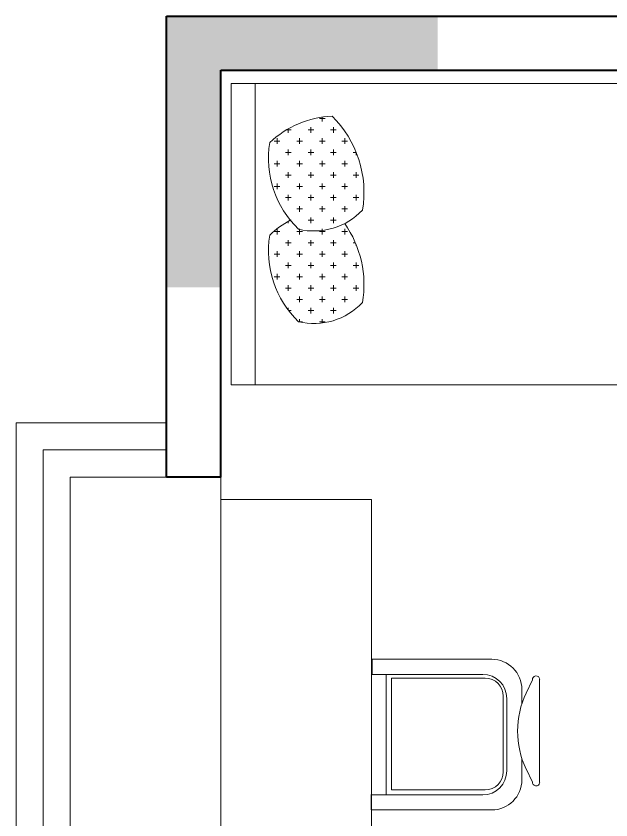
# Model space of a CAD drawing. Header units: millimetres. Extents: x 3491 to 3974, y 1583 to 1976.
# Drawn here: x 3946.446 to 3948.421, y 1959.374 to 1962.042 of the extents above; entities that cross this region are included whole.
import ezdxf

# ---------------------------------------------------------------- set-up
doc = ezdxf.new("R2010")
doc.units = ezdxf.units.MM
doc.layers.get('0').update_dxf_attribs({"lineweight": 5})
for name, color, linetype, lineweight in [('FURNITURE', 220, 'Continuous', 5), ('J', 7, 'Continuous', 5), ('Muro1', 162, 'Continuous', 40), ('PUB_H', 13, 'Continuous', 5), ('Puertas', 52, 'Continuous', 5), ('W', 2, 'Continuous', 5)]:
    doc.layers.add(name, color=color, linetype=linetype, lineweight=lineweight)
doc.styles.add('DIM_FONT', font='SIMPLEX.shx', dxfattribs={"width": 0.8})
doc.styles.get("Standard").update_dxf_attribs({"font": 'arial.ttf'})

# ---------------------------------------------------------------- blocks, each defined once
blk = doc.blocks.new('A$C72CD3181')
at = {"layer": 'PUB_H'}
h = blk.add_hatch(color=256, dxfattribs=at)
h.paths.add_polyline_path([(3840, 8680), (3480, 8680), (3300, 8680), (2940, 8680), (2940, 8500), (3330, 8500), (3330, 7780), (3450, 7780), (3450, 8500), (3480, 8500), (3840, 8500)])
h.paths.add_polyline_path([(900, 8680), (0, 8680), (0, 7780), (180, 7780), (180, 8500), (900, 8500)])
blk = doc.blocks.new('_B0MWI')
for p, q in [((-0.62, 3.2778), (0.62, 3.2778)), ((-0.62, 0.5), (-0.62, 3.2778)), ((0.62, 0.5), (0.62, 3.2778)), ((-0.56, 2.7778), (0.56, 2.7778)), ((-0.56, 0.5), (-0.56, 2.7778)), ((0.56, 0.5), (0.56, 2.7778)), ((-0.5, 2.2778), (0.5, 2.2778)), ((-0.5, 0.5), (-0.5, 2.2778)), ((0.5, 0.5), (0.5, 2.2778)), ((-0.5, -0.5), (0.5, -0.5))]:
    blk.add_line(p, q)
blk = doc.blocks.new('*X2973')
at = {"color": 0}
for p, q in [((284933, 2325), (284943.8, 2325)), ((284934.4, 2315.6), (284934.4, 2325.6)), ((285000, 2325), (285018.8, 2325)), ((285009.4, 2315.6), (285009.4, 2334.4)), ((285075, 2325), (285093.8, 2325)), ((285084.4, 2315.6), (285084.4, 2334.4)), ((285234.4, 2315.6), (285234.4, 2322.7)), ((285239.8, 2325), (285243.8, 2325)), ((285300, 2325), (285318.8, 2325)), ((285309.4, 2315.6), (285309.4, 2334.4)), ((285375, 2325), (285393.8, 2325)), ((285384.4, 2315.6), (285384.4, 2334.4)), ((285450, 2325), (285452.3, 2325)), ((284896.9, 2278.1), (284896.9, 2296.9)), ((284971.9, 2278.1), (284971.9, 2296.9)), ((285046.9, 2278.1), (285046.9, 2296.9)), ((285121.9, 2278.1), (285121.9, 2296.9)), ((285196.9, 2278.1), (285196.9, 2296.9)), ((285271.9, 2278.1), (285271.9, 2296.9)), ((285346.9, 2278.1), (285346.9, 2296.9)), ((285421.9, 2278.1), (285421.9, 2296.9)), ((285459.4, 2315.6), (285459.4, 2315.8)), ((284887.5, 2287.5), (284906.2, 2287.5)), ((284962.5, 2287.5), (284981.2, 2287.5)), ((285037.5, 2287.5), (285056.2, 2287.5)), ((285112.5, 2287.5), (285131.2, 2287.5)), ((285187.5, 2287.5), (285206.2, 2287.5)), ((285262.5, 2287.5), (285281.2, 2287.5)), ((285337.5, 2287.5), (285356.2, 2287.5)), ((285412.5, 2287.5), (285431.2, 2287.5)), ((284850, 2250), (284868.8, 2250)), ((284859.4, 2240.6), (284859.4, 2259.4)), ((284925, 2250), (284943.8, 2250)), ((284934.4, 2240.6), (284934.4, 2259.4)), ((285000, 2250), (285018.8, 2250)), ((285009.4, 2240.6), (285009.4, 2259.4)), ((285075, 2250), (285093.8, 2250)), ((285084.4, 2240.6), (285084.4, 2259.4)), ((285150, 2250), (285168.8, 2250)), ((285159.4, 2240.6), (285159.4, 2259.4)), ((285225, 2250), (285243.8, 2250)), ((285234.4, 2240.6), (285234.4, 2259.4)), ((285300, 2250), (285318.8, 2250)), ((285309.4, 2240.6), (285309.4, 2259.4)), ((285375, 2250), (285393.8, 2250)), ((285384.4, 2240.6), (285384.4, 2259.4)), ((285450, 2250), (285468.8, 2250)), ((285459.4, 2240.6), (285459.4, 2259.4)), ((284821.9, 2203.1), (284821.9, 2221.9)), ((284896.9, 2203.1), (284896.9, 2221.9)), ((284971.9, 2203.1), (284971.9, 2221.9)), ((285046.9, 2203.1), (285046.9, 2221.9)), ((285121.9, 2203.1), (285121.9, 2221.9)), ((285196.9, 2203.1), (285196.9, 2221.9)), ((285271.9, 2203.1), (285271.9, 2221.9)), ((285346.9, 2203.1), (285346.9, 2221.9)), ((285421.9, 2203.1), (285421.9, 2221.9)), ((285496.9, 2203.1), (285496.9, 2221.9)), ((284817.1, 2212.5), (284831.2, 2212.5)), ((284887.5, 2212.5), (284906.2, 2212.5)), ((284962.5, 2212.5), (284981.2, 2212.5)), ((285037.5, 2212.5), (285056.2, 2212.5)), ((285112.5, 2212.5), (285131.2, 2212.5)), ((285187.5, 2212.5), (285206.2, 2212.5)), ((285262.5, 2212.5), (285281.2, 2212.5)), ((285337.5, 2212.5), (285356.2, 2212.5)), ((285412.5, 2212.5), (285431.2, 2212.5)), ((285487.5, 2212.5), (285500.2, 2212.5)), ((284850, 2175), (284868.8, 2175)), ((284859.4, 2165.6), (284859.4, 2184.4)), ((284925, 2175), (284943.8, 2175)), ((284934.4, 2165.6), (284934.4, 2184.4)), ((285000, 2175), (285018.8, 2175)), ((285009.4, 2165.6), (285009.4, 2184.4)), ((285075, 2175), (285093.8, 2175)), ((285084.4, 2165.6), (285084.4, 2184.4)), ((285150, 2175), (285168.8, 2175)), ((285159.4, 2165.6), (285159.4, 2184.4)), ((285225, 2175), (285243.8, 2175)), ((285234.4, 2165.6), (285234.4, 2184.4)), ((285300, 2175), (285318.8, 2175)), ((285309.4, 2165.6), (285309.4, 2184.4)), ((285375, 2175), (285393.8, 2175)), ((285384.4, 2165.6), (285384.4, 2184.4)), ((285450, 2175), (285468.8, 2175)), ((285459.4, 2165.6), (285459.4, 2184.4)), ((284887.5, 2137.5), (284906.2, 2137.5)), ((284896.9, 2128.1), (284896.9, 2146.9)), ((284962.5, 2137.5), (284981.2, 2137.5)), ((284971.9, 2128.1), (284971.9, 2146.9)), ((285037.5, 2137.5), (285056.2, 2137.5)), ((285046.9, 2128.1), (285046.9, 2146.9)), ((285112.5, 2137.5), (285131.2, 2137.5)), ((285121.9, 2128.1), (285121.9, 2146.9)), ((285187.5, 2137.5), (285206.2, 2137.5)), ((285196.9, 2128.1), (285196.9, 2146.9)), ((285262.5, 2137.5), (285281.2, 2137.5)), ((285271.9, 2128.1), (285271.9, 2146.9)), ((285337.5, 2137.5), (285356.2, 2137.5)), ((285346.9, 2128.1), (285346.9, 2146.9)), ((285412.5, 2137.5), (285431.2, 2137.5)), ((285421.9, 2128.1), (285421.9, 2146.9)), ((285487.5, 2137.5), (285496.8, 2137.5)), ((285496.9, 2137.7), (285496.9, 2146.9)), ((284859.4, 2094.3), (284859.4, 2109.4)), ((284934.4, 2090.6), (284934.4, 2109.4)), ((285009.4, 2090.6), (285009.4, 2109.4)), ((285084.4, 2090.6), (285084.4, 2109.4)), ((285159.4, 2106.3), (285159.4, 2109.4)), ((285234.4, 2090.6), (285234.4, 2109.4)), ((285309.4, 2090.6), (285309.4, 2109.4)), ((285384.4, 2090.6), (285384.4, 2109.4)), ((285459.4, 2101.3), (285459.4, 2109.4)), ((284856.1, 2100), (284868.8, 2100)), ((284925, 2100), (284943.8, 2100)), ((285000, 2100), (285018.8, 2100)), ((285075, 2100), (285093.8, 2100)), ((285150, 2100), (285150.9, 2100)), ((285162.9, 2100), (285168.8, 2100)), ((285225, 2100), (285243.8, 2100)), ((285300, 2100), (285318.8, 2100)), ((285375, 2100), (285393.8, 2100)), ((285450, 2100), (285457.6, 2100)), ((284887.5, 2062.5), (284906.2, 2062.5)), ((284896.9, 2053.1), (284896.9, 2071.9)), ((284962.5, 2062.5), (284981.2, 2062.5)), ((284971.9, 2053.1), (284971.9, 2071.9)), ((285037.5, 2062.5), (285056.2, 2062.5)), ((285046.9, 2053.1), (285046.9, 2071.9)), ((285187.8, 2062.5), (285206.2, 2062.5)), ((285196.9, 2053.1), (285196.9, 2071.9)), ((285262.5, 2062.5), (285281.2, 2062.5)), ((285271.9, 2053.1), (285271.9, 2071.9)), ((285337.5, 2062.5), (285356.2, 2062.5)), ((285346.9, 2053.1), (285346.9, 2071.9))]:
    blk.add_line(p, q, dxfattribs=at)
blk = doc.blocks.new('RECTANG')
for p, q in [((1, 1), (0, 1)), ((0, 1), (0, 0)), ((1, 0), (1, 1)), ((0, 0), (1, 0))]:
    blk.add_line(p, q)
blk = doc.blocks.new('_C1LMW')
for p, q in [((-1000, -80), (0, -305.1)), ((-1000, -80), (0, -80)), ((0, -1920), (-1000, -1920))]:
    blk.add_line(p, q)
for centre, radius, start, end in [((-1289.1, -1214.7), 1170.9, 36.5169, 75.7062), ((81, -828.5), 529.6, 98.7955, 144.0982), ((-348, -517.9), 4.547473508864641e-13, 270, 343.0338), ((-638.9, -1913.1), 354.2, 80.3657, 135.5224), ((-732.6, -1725.1), 222.3, 346.7256, 46.496), ((-332.1, -1913.1), 354.2, 80.3657, 124.9896), ((-425.8, -1725.1), 222.3, 346.7256, 46.496), ((-566.5, -1649.1), 325.5, 182.7966, 223.2149), ((-751.9, -1548.2), 327.9, 260.9132, 315.9541)]:
    blk.add_arc(centre, radius, start, end)
at = {"layer": 'J'}
for centre, radius, start, end in [((-445.1, -1548.2), 327.9, 260.9132, 315.9541), ((-259.7, -1649.1), 325.5, 208.3278, 223.2149)]:
    blk.add_arc(centre, radius, start, end, dxfattribs=at)
at = {"xscale": 1999.996, "yscale": 999.998, "zscale": 1999.996, "rotation": 90}
blk.add_blockref('RECTANG', (0, -2000), dxfattribs=at)
blk.add_blockref('*X2973', (-285705.5, -3910.1))
at = {"style": 'DIM_FONT', "width": 0.8, "flags": 9}
for tag in ['YSIZE', 'XSIZE']:
    blk.add_attdef(tag, (0, 0), '', height=0.5, dxfattribs=at)

msp = doc.modelspace()

# ---------------------------------------------------------------- linework, layer by layer
at = {"layer": 'FURNITURE', "linetype": 'ByBlock'}
for p, q in [((3947.6264, 1960.4374), (3947.1264, 1960.4374)), ((3947.6264, 1958.9378), (3947.6264, 1960.4374)), ((3947.6284, 1959.9069), (3948.0257, 1959.9069)), ((3947.6284, 1959.8569), (3947.6284, 1959.9069)), ((3947.6757, 1959.8569), (3947.6284, 1959.8569)), ((3947.6757, 1959.4569), (3947.6757, 1959.8569)), ((3947.6757, 1959.8569), (3947.9957, 1959.8569)), ((3947.6933, 1959.4736), (3947.6933, 1959.8445)), ((3947.6933, 1959.8445), (3948.0041, 1959.8445)), ((3948.1609, 1959.8392), (3948.14, 1959.795)), ((3948.1843, 1959.4977), (3948.1843, 1959.8411)), ((3948.1257, 1959.8069), (3948.1257, 1959.7575)), ((3948.0641, 1959.7845), (3948.0641, 1959.5336)), ((3948.0757, 1959.7769), (3948.0757, 1959.5369)), ((3948.1257, 1959.5776), (3948.1257, 1959.5069)), ((3948.1609, 1959.4996), (3948.14, 1959.5437)), ((3947.6257, 1959.4069), (3947.6257, 1959.4585)), ((3947.6764, 1959.4571), (3947.6257, 1959.4571)), ((3947.9957, 1959.4569), (3947.6757, 1959.4569)), ((3948.0041, 1959.4736), (3947.6933, 1959.4736)), ((3948.0257, 1959.4069), (3947.6257, 1959.4069))]:
    msp.add_line(p, q, dxfattribs=at)
for centre, radius, start, end in [((3948.0257, 1959.8069), 0.1, 0, 90), ((3947.9957, 1959.7769), 0.08, 0, 90), ((3948.0041, 1959.7845), 0.06, 0, 90), ((3948.1731, 1959.8395), 0.0122, 8.7908, 186.7415), ((3948.4084, 1959.6683), 0.2969, 154.7295, 205.1128), ((3947.9957, 1959.5369), 0.08, 270, 0), ((3948.0041, 1959.5336), 0.06, 270, 0), ((3948.0257, 1959.5069), 0.1, 270, 0), ((3948.1731, 1959.4992), 0.0122, 173.2585, 351.2092)]:
    msp.add_arc(centre, radius, start, end, dxfattribs=at)
at = {"layer": 'Muro1'}
for points in [[(3946.9464, 1962.0415), (3950.2464, 1962.0415)], [(3946.9464, 1960.5115), (3946.9464, 1962.0415)], [(3947.1264, 1961.8615), (3950.2764, 1961.8615)], [(3947.1264, 1960.5115), (3947.1264, 1961.8615)], [(3947.1264, 1960.5115), (3946.9464, 1960.5115)]]:
    msp.add_lwpolyline(points, dxfattribs=at)
at = {"layer": 'Puertas', "linetype": 'ByBlock'}
msp.add_line((3947.0364, 1960.5115), (3947.0364, 1960.5115), dxfattribs=at)

# ---------------------------------------------------------------- block references
at = {"layer": 'FURNITURE', "linetype": 'ByBlock', "xscale": 0.001, "yscale": 0.001, "zscale": 0.001, "rotation": 270}
msp.add_blockref('_C1LMW', (3949.1604, 1960.8179), dxfattribs=at)
at = {"layer": 'J', "xscale": 0.001, "yscale": 0.001, "zscale": 0.001}
msp.add_blockref('A$C72CD3181', (3946.9464, 1953.3615), dxfattribs=at)
at = {"layer": 'W', "xscale": 1.5, "yscale": 0.1799999999999991, "zscale": 1.5, "rotation": 89.99999999999999}
msp.add_blockref('_B0MWI', (3947.0364, 1959.7615), dxfattribs=at)

# ---------------------------------------------------------------- texts
at = {"layer": 'FURNITURE', "linetype": 'ByBlock', "text_generation_flag": 4, "width": 0.8, "flags": 9}
for tag, s in [('XSIZE', '500'), ('YSIZE', '559')]:
    msp.add_attdef(tag, (3947.8671, 1959.6653), s, height=0.000056, rotation=180, dxfattribs=at)

doc.saveas('drawing.dxf')
